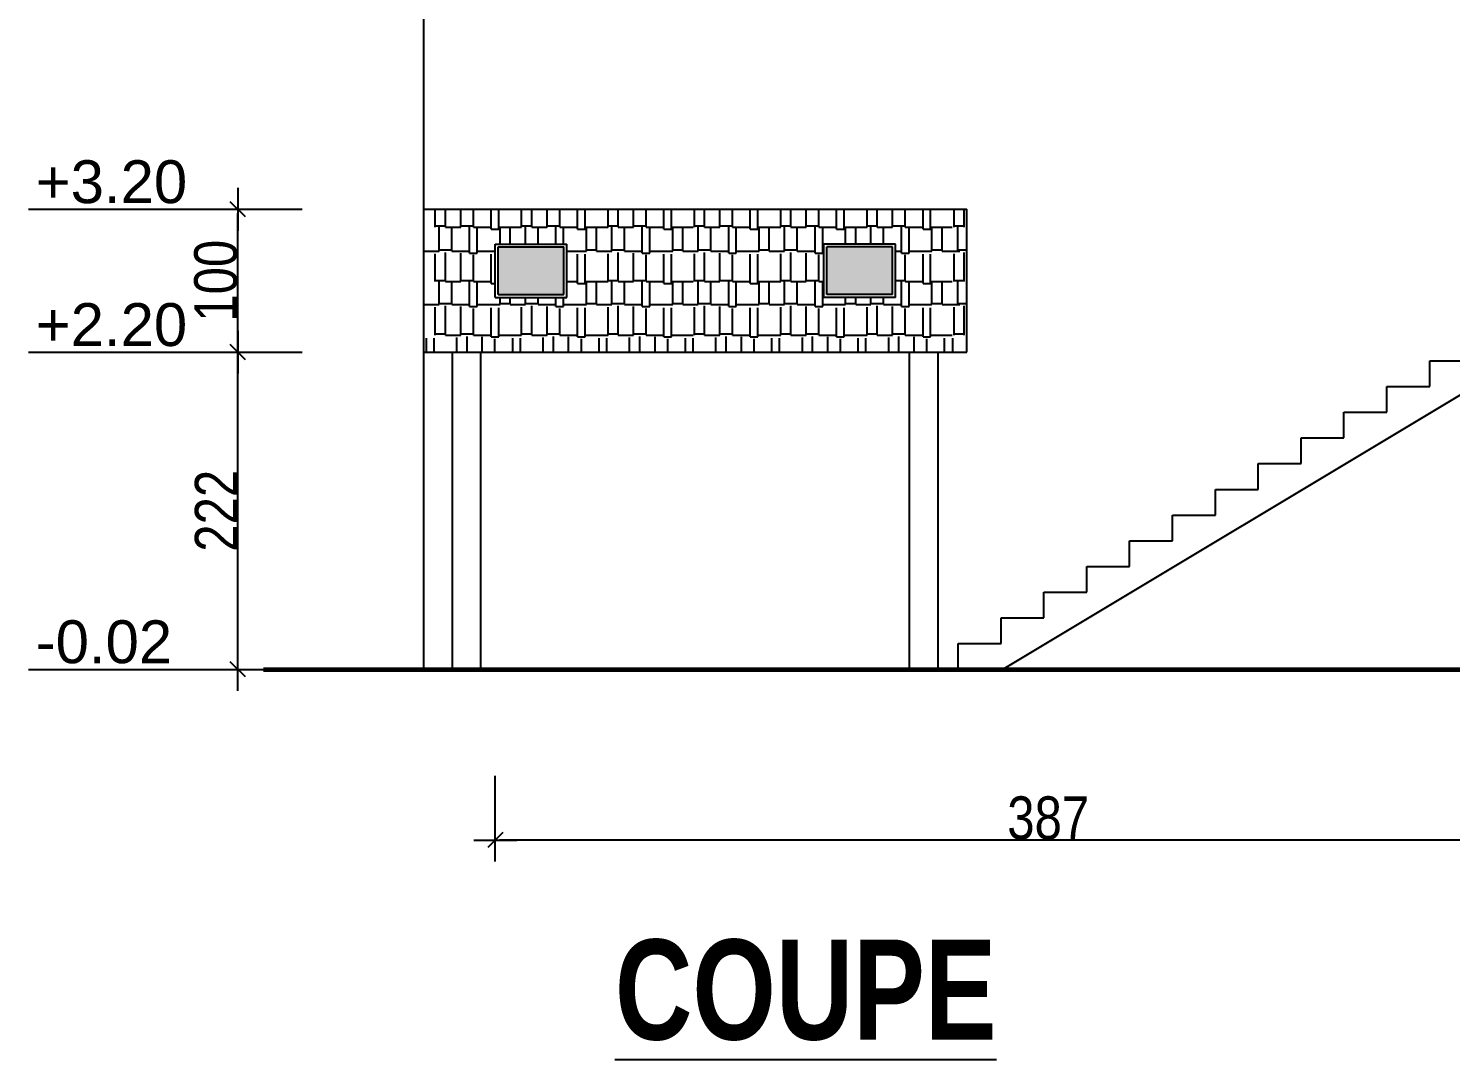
# Model space of a CAD drawing. Header units: centimetres. Extents: x 16433 to 114398, y -50094 to -12305.
# Drawn here: x 49872.7 to 50370.3, y -45517.3 to -45156.4 of the extents above; entities that cross this region are included whole.
import ezdxf
from ezdxf.enums import TextEntityAlignment as Align

# ---------------------------------------------------------------- set-up
doc = ezdxf.new("R2010")
doc.units = ezdxf.units.CM
doc.header["$LTSCALE"] = 0.5
doc.layers.get('DEFPOINTS').update_dxf_attribs({"linetype": 'CONTINUOUS'})
for name, color, linetype in [('01_linteaux', 2, 'CONTINUOUS'), ('01_poch_BN', 9, 'CONTINUOUS'), ('01_poch_murs', 253, 'CONTINUOUS'), ('01_texte', 230, 'CONTINUOUS'), ('AA_COTES', 2, 'CONTINUOUS')]:
    doc.layers.add(name, color=color, linetype=linetype)
doc.layers.add('01_murs_coup', color=5, linetype='CONTINUOUS', lineweight=60)
doc.styles.add('ARIAL', font='arial.ttf')
doc.styles.add('impact', font='impact.ttf')
doc.styles.add('STYLE2', font='ARIALN.TTF')
doc.dimstyles.new('JB100', dxfattribs={"dimscale": 0.1, "dimtxt": 150, "dimasz": 15, "dimexe": 0.1, "dimexo": 0.1, "dimgap": 0.09, "dimtad": 1, "dimdec": 1, "dimlfac": 2, "dimdsep": 46, "dimtxsty": 'STYLE2', "dimblk1": 'BOND_G', "dimblk2": 'BOND_D', "dimsah": 1, "dimcen": 1.5, "dimdle": 0.01, "dimse1": 1, "dimse2": 1, "dimclrd": 4, "dimclre": 2, "dimclrt": 6, "dimazin": 2, "dimtfac": 2.333333, "dimtdec": 1, "dimtix": 1, "dimtmove": 2, "dimatfit": 3, "dimldrblk": 'BOND_G', "dimfxl": 1, "dimtolj": 1, "dimtzin": 0, "dimarcsym": 0})
doc.dimstyles.new('JB50', dxfattribs={"dimscale": 0.1, "dimtxt": 150, "dimasz": 15, "dimexe": 0.1, "dimexo": 0.1, "dimgap": 0.09, "dimtad": 1, "dimdec": 1, "dimdsep": 46, "dimtxsty": 'STYLE2', "dimblk1": 'BOND_G', "dimblk2": 'BOND_D', "dimsah": 1, "dimcen": 1.5, "dimdle": 0.01, "dimse1": 1, "dimse2": 1, "dimclrd": 4, "dimclre": 2, "dimclrt": 6, "dimazin": 2, "dimtfac": 2.333333, "dimtdec": 1, "dimtix": 1, "dimtmove": 2, "dimatfit": 3, "dimldrblk": 'BOND_G', "dimfxl": 1, "dimtolj": 1, "dimtzin": 0, "dimarcsym": 0})

# ---------------------------------------------------------------- blocks, each defined once
blk = doc.blocks.new('BOND_G')
at = {"layer": 'AA_COTES', "color": 0}
for p, q in [((0, -5), (0, 15)), ((5, 0), (-5, 0)), ((1.77, 1.77), (-1.77, -1.77))]:
    blk.add_line(p, q, dxfattribs=at)
blk = doc.blocks.new('BOND_D')
at = {"layer": 'AA_COTES', "color": 0}
for p, q in [((0, 5), (0, -15)), ((5, 0), (-5, 0)), ((-1.77, -1.77), (1.77, 1.77))]:
    blk.add_line(p, q, dxfattribs=at)
blk = doc.blocks.new('*D4532')
at = {"layer": '01_linteaux', "color": 4, "lineweight": -2, "ltscale": 2, "transparency": 16777216}
blk.add_line((50421.54, -45440.45), (50037.54, -45440.45), dxfattribs=at)
at = {"layer": 'DEFPOINTS', "color": 0, "ltscale": 2}
for p in [(50036.04, -45380.71), (50423.04, -45380.71), (50036.04, -45440.45)]:
    blk.add_point(p, dxfattribs=at)
at = {"layer": '01_linteaux', "color": 4, "lineweight": -2, "ltscale": 2, "transparency": 16777216, "xscale": 1.5, "yscale": 1.5, "zscale": 1.5, "rotation": 180}
blk.add_blockref('BOND_D', (50036.04, -45440.45), dxfattribs=at)
at = {"layer": '01_linteaux', "color": 4, "lineweight": -2, "ltscale": 2, "transparency": 16777216, "xscale": 1.5, "yscale": 1.5, "zscale": 1.5}
blk.add_blockref('BOND_G', (50423.04, -45440.45), dxfattribs=at)
at = {"layer": '01_linteaux', "color": 6, "ltscale": 2, "transparency": 16777216, "insert": (50229.54, -45432.78), "char_height": 15, "attachment_point": 5, "style": 'STYLE2'}
blk.add_mtext('\\A1;387', dxfattribs=at)
blk = doc.blocks.new('*D4533')
at = {"layer": '01_linteaux', "color": 4, "lineweight": -2, "ltscale": 2, "transparency": 16777216}
blk.add_line((49945.94, -45379.21), (49945.94, -45271.21), dxfattribs=at)
at = {"layer": 'DEFPOINTS', "color": 0, "ltscale": 2}
for p in [(49945.94, -45269.71), (50031.48, -45269.71), (50031.04, -45380.71)]:
    blk.add_point(p, dxfattribs=at)
at = {"layer": '01_linteaux', "color": 4, "lineweight": -2, "ltscale": 2, "transparency": 16777216, "xscale": 1.5, "yscale": 1.5, "zscale": 1.5}
for name, p, rotation in [('BOND_D', (49945.94, -45269.71), 90), ('BOND_G', (49945.94, -45380.71), 270)]:
    blk.add_blockref(name, p, dxfattribs=dict(at, rotation=rotation))
at = {"layer": '01_linteaux', "color": 6, "ltscale": 2, "transparency": 16777216, "insert": (49938.4, -45325.21), "char_height": 15, "attachment_point": 5, "rotation": 90, "style": 'STYLE2'}
blk.add_mtext('\\A1;222', dxfattribs=at)
blk = doc.blocks.new('*D4534')
at = {"layer": '01_linteaux', "color": 4, "lineweight": -2, "ltscale": 2, "transparency": 16777216}
blk.add_line((49945.94, -45268.21), (49945.94, -45221.21), dxfattribs=at)
at = {"layer": 'DEFPOINTS', "color": 0, "ltscale": 2}
for p in [(49945.94, -45219.71), (50011.04, -45219.71), (49953.44, -45269.71)]:
    blk.add_point(p, dxfattribs=at)
at = {"layer": '01_linteaux', "color": 4, "lineweight": -2, "ltscale": 2, "transparency": 16777216, "xscale": 1.5, "yscale": 1.5, "zscale": 1.5}
for name, p, rotation in [('BOND_D', (49945.94, -45219.71), 90), ('BOND_G', (49945.94, -45269.71), 270)]:
    blk.add_blockref(name, p, dxfattribs=dict(at, rotation=rotation))
at = {"layer": '01_linteaux', "color": 6, "ltscale": 2, "transparency": 16777216, "insert": (49938.27, -45244.71), "char_height": 15, "attachment_point": 5, "rotation": 90, "style": 'STYLE2'}
blk.add_mtext('\\A1;100', dxfattribs=at)

msp = doc.modelspace()

# ---------------------------------------------------------------- hatches: boundary and pattern name
at = {"layer": '01_poch_BN', "ltscale": 2}
h = msp.add_hatch(color=256, dxfattribs=at)
h.dxf.hatch_style = 1
h.paths.add_polyline_path([(50060.038, -45232.854), (50037.038, -45232.854), (50037.038, -45249.553), (50060.038, -45249.553)])
h.paths.add_polyline_path([(50175.038, -45232.854), (50152.038, -45232.854), (50152.038, -45249.553), (50175.038, -45249.553)])

# ---------------------------------------------------------------- linework, layer by layer
at = {"layer": '01_linteaux', "ltscale": 2}
for p, q in [((50011.038, -45380.713), (50011.038, -45125.713)), ((50011.038, -45219.713), (50201.038, -45219.713)), ((50201.038, -45269.713), (50201.038, -45219.713)), ((50036.038, -45250.553), (50036.038, -45231.854)), ((50036.038, -45231.854), (50061.038, -45231.854)), ((50037.038, -45232.854), (50060.038, -45232.854)), ((50037.038, -45249.553), (50037.038, -45232.854)), ((50060.038, -45249.553), (50060.038, -45232.854)), ((50061.038, -45250.553), (50061.038, -45231.854)), ((50151.038, -45250.553), (50151.038, -45231.854)), ((50176.038, -45231.854), (50151.038, -45231.854)), ((50152.038, -45249.553), (50152.038, -45232.854)), ((50175.038, -45232.854), (50152.038, -45232.854)), ((50175.038, -45249.553), (50175.038, -45232.854)), ((50176.038, -45250.553), (50176.038, -45231.854)), ((50036.038, -45250.553), (50061.038, -45250.553)), ((50037.038, -45249.553), (50060.038, -45249.553)), ((50176.038, -45250.553), (50151.038, -45250.553)), ((50175.038, -45249.553), (50152.038, -45249.553)), ((50213.587, -45380.713), (50421.921, -45255.713)), ((50011.038, -45269.713), (50201.038, -45269.713)), ((50021.038, -45380.713), (50021.038, -45269.713)), ((50031.038, -45380.713), (50031.038, -45269.713)), ((50181.038, -45380.713), (50181.038, -45269.713)), ((50191.038, -45380.713), (50191.038, -45269.713)), ((50363.038, -45281.713), (50363.038, -45272.713)), ((50363.038, -45272.713), (50378.038, -45272.713)), ((50348.038, -45290.713), (50348.038, -45281.713)), ((50348.038, -45281.713), (50363.038, -45281.713)), ((50333.038, -45290.713), (50348.038, -45290.713)), ((50333.038, -45299.713), (50333.038, -45290.713)), ((50318.038, -45299.713), (50333.038, -45299.713)), ((50318.038, -45308.713), (50318.038, -45299.713)), ((50303.038, -45308.713), (50318.038, -45308.713)), ((50303.038, -45317.713), (50303.038, -45308.713)), ((50288.038, -45317.713), (50303.038, -45317.713)), ((50288.038, -45326.713), (50288.038, -45317.713)), ((50273.038, -45326.713), (50288.038, -45326.713)), ((50273.038, -45335.713), (50273.038, -45326.713)), ((50258.038, -45335.713), (50273.038, -45335.713)), ((50258.038, -45344.713), (50258.038, -45335.713)), ((50243.038, -45344.713), (50258.038, -45344.713)), ((50243.038, -45353.713), (50243.038, -45344.713)), ((50228.038, -45353.713), (50243.038, -45353.713)), ((50228.038, -45362.713), (50228.038, -45353.713)), ((50213.038, -45362.713), (50228.038, -45362.713)), ((50213.038, -45371.713), (50213.038, -45362.713)), ((50198.038, -45371.713), (50213.038, -45371.713)), ((50198.038, -45380.713), (50198.038, -45371.713))]:
    msp.add_line(p, q, dxfattribs=at)
at = {"layer": '01_murs_coup', "ltscale": 2}
msp.add_line((49954.974, -45380.713), (50526.771, -45380.713), dxfattribs=at)
at = {"layer": '01_poch_murs', "linetype": 'Continuous', "ltscale": 2}
for p, q in [((50015.038, -45225.986), (50015.038, -45219.713)), ((50018.594, -45225.986), (50018.594, -45219.713)), ((50023.928, -45225.986), (50023.928, -45219.713)), ((50028.373, -45225.986), (50028.373, -45219.713)), ((50034.596, -45226.653), (50034.596, -45219.713)), ((50037.263, -45226.653), (50037.263, -45219.713)), ((50045.264, -45225.986), (50045.264, -45219.713)), ((50048.82, -45225.986), (50048.82, -45219.713)), ((50054.154, -45225.986), (50054.154, -45219.713)), ((50058.599, -45225.986), (50058.599, -45219.713)), ((50064.822, -45226.653), (50064.822, -45219.713)), ((50067.489, -45226.653), (50067.489, -45219.713)), ((50075.49, -45225.986), (50075.49, -45219.713)), ((50079.046, -45225.986), (50079.046, -45219.713)), ((50084.38, -45225.986), (50084.38, -45219.713)), ((50088.825, -45225.986), (50088.825, -45219.713)), ((50095.048, -45226.653), (50095.048, -45219.713)), ((50097.715, -45226.653), (50097.715, -45219.713)), ((50105.716, -45225.986), (50105.716, -45219.713)), ((50109.272, -45225.986), (50109.272, -45219.713)), ((50114.606, -45225.986), (50114.606, -45219.713)), ((50119.051, -45225.986), (50119.051, -45219.713)), ((50125.274, -45226.653), (50125.274, -45219.713)), ((50127.941, -45226.653), (50127.941, -45219.713)), ((50135.942, -45225.986), (50135.942, -45219.713)), ((50139.498, -45225.986), (50139.498, -45219.713)), ((50144.832, -45225.986), (50144.832, -45219.713)), ((50149.277, -45225.986), (50149.277, -45219.713)), ((50155.5, -45226.653), (50155.5, -45219.713)), ((50158.167, -45226.653), (50158.167, -45219.713)), ((50166.168, -45225.986), (50166.168, -45219.713)), ((50169.724, -45225.986), (50169.724, -45219.713)), ((50175.058, -45225.986), (50175.058, -45219.713)), ((50179.503, -45225.986), (50179.503, -45219.713)), ((50185.726, -45226.653), (50185.726, -45219.713)), ((50188.393, -45226.653), (50188.393, -45219.713)), ((50196.573, -45225.986), (50196.573, -45219.713)), ((50200.129, -45225.986), (50200.129, -45219.713)), ((50011.038, -45234.351), (50011.038, -45226.001)), ((50015.038, -45225.541), (50018.594, -45225.541)), ((50016.372, -45234.351), (50016.372, -45226.001)), ((50018.594, -45225.986), (50023.928, -45225.986)), ((50020.817, -45234.351), (50020.817, -45226.001)), ((50023.928, -45225.541), (50028.373, -45225.541)), ((50027.04, -45235.018), (50027.04, -45226.001)), ((50028.373, -45225.986), (50034.596, -45225.986)), ((50029.707, -45235.018), (50029.707, -45226.001)), ((50034.596, -45226.653), (50037.263, -45226.653)), ((50037.263, -45225.986), (50045.264, -45225.986)), ((50037.708, -45231.854), (50037.708, -45226.001)), ((50041.264, -45231.854), (50041.264, -45226.001)), ((50045.264, -45225.541), (50048.82, -45225.541)), ((50046.598, -45231.854), (50046.598, -45226.001)), ((50048.82, -45225.986), (50054.154, -45225.986)), ((50051.043, -45231.854), (50051.043, -45226.001)), ((50054.154, -45225.541), (50058.599, -45225.541)), ((50057.266, -45231.854), (50057.266, -45226.001)), ((50058.599, -45225.986), (50064.822, -45225.986)), ((50059.933, -45231.854), (50059.933, -45226.001)), ((50064.822, -45226.653), (50067.489, -45226.653)), ((50067.489, -45225.986), (50075.49, -45225.986)), ((50067.934, -45234.351), (50067.934, -45226.001)), ((50071.49, -45234.351), (50071.49, -45226.001)), ((50075.49, -45225.541), (50079.046, -45225.541)), ((50076.824, -45234.351), (50076.824, -45226.001)), ((50079.046, -45225.986), (50084.38, -45225.986)), ((50081.269, -45234.351), (50081.269, -45226.001)), ((50084.38, -45225.541), (50088.825, -45225.541)), ((50087.492, -45235.018), (50087.492, -45226.001)), ((50088.825, -45225.986), (50095.048, -45225.986)), ((50090.159, -45235.018), (50090.159, -45226.001)), ((50095.048, -45226.653), (50097.715, -45226.653)), ((50097.715, -45225.986), (50105.272, -45225.986)), ((50098.16, -45234.351), (50098.16, -45226.001)), ((50101.716, -45234.351), (50101.716, -45226.001)), ((50101.716, -45234.351), (50101.716, -45226.001)), ((50105.716, -45225.541), (50109.272, -45225.541)), ((50107.05, -45234.351), (50107.05, -45226.001)), ((50109.272, -45225.986), (50114.606, -45225.986)), ((50111.495, -45234.351), (50111.495, -45226.001)), ((50114.606, -45225.541), (50119.051, -45225.541)), ((50117.718, -45235.018), (50117.718, -45226.001)), ((50119.051, -45225.986), (50125.274, -45225.986)), ((50120.385, -45235.018), (50120.385, -45226.001)), ((50125.274, -45226.653), (50127.941, -45226.653)), ((50127.941, -45225.986), (50135.942, -45225.986)), ((50128.386, -45234.351), (50128.386, -45226.001)), ((50131.942, -45234.351), (50131.942, -45226.001)), ((50135.942, -45225.541), (50139.498, -45225.541)), ((50137.276, -45234.351), (50137.276, -45226.001)), ((50139.498, -45225.986), (50144.832, -45225.986)), ((50141.721, -45234.351), (50141.721, -45226.001)), ((50144.832, -45225.541), (50149.277, -45225.541)), ((50147.944, -45235.018), (50147.944, -45226.001)), ((50149.277, -45225.986), (50155.5, -45225.986)), ((50150.611, -45235.018), (50150.611, -45226.001)), ((50155.5, -45226.653), (50158.167, -45226.653)), ((50158.167, -45225.986), (50166.168, -45225.986)), ((50158.612, -45231.854), (50158.612, -45226.001)), ((50162.168, -45231.854), (50162.168, -45226.001)), ((50166.168, -45225.541), (50169.724, -45225.541)), ((50167.502, -45231.854), (50167.502, -45226.001)), ((50169.724, -45225.986), (50175.058, -45225.986)), ((50171.947, -45231.854), (50171.947, -45226.001)), ((50175.058, -45225.541), (50179.503, -45225.541)), ((50178.17, -45235.018), (50178.17, -45226.001)), ((50179.503, -45225.986), (50185.726, -45225.986)), ((50180.837, -45235.018), (50180.837, -45226.001)), ((50185.726, -45226.653), (50188.393, -45226.653)), ((50188.393, -45225.986), (50195.95, -45225.986)), ((50188.838, -45234.351), (50188.838, -45226.001)), ((50192.394, -45234.351), (50192.394, -45226.001)), ((50196.573, -45225.541), (50200.129, -45225.541)), ((50197.907, -45234.351), (50197.907, -45226.001)), ((50011.038, -45234.351), (50016.372, -45234.351)), ((50015.038, -45245.019), (50015.038, -45235.24)), ((50016.372, -45233.907), (50020.817, -45233.907)), ((50018.594, -45245.019), (50018.594, -45234.796)), ((50020.817, -45234.351), (50027.04, -45234.351)), ((50023.928, -45245.019), (50023.928, -45235.018)), ((50027.04, -45235.018), (50029.707, -45235.018)), ((50028.373, -45245.019), (50028.373, -45235.685)), ((50029.707, -45234.351), (50036.038, -45234.351)), ((50034.596, -45245.686), (50034.596, -45235.463)), ((50061.038, -45234.351), (50067.934, -45234.351)), ((50064.822, -45245.686), (50064.822, -45235.463)), ((50067.489, -45245.686), (50067.489, -45235.463)), ((50067.934, -45233.907), (50071.49, -45233.907)), ((50071.49, -45234.351), (50076.824, -45234.351)), ((50075.49, -45245.019), (50075.49, -45235.24)), ((50076.824, -45233.907), (50081.269, -45233.907)), ((50079.046, -45245.019), (50079.046, -45234.796)), ((50081.269, -45234.351), (50087.492, -45234.351)), ((50084.38, -45245.019), (50084.38, -45235.018)), ((50087.492, -45235.018), (50090.159, -45235.018)), ((50088.825, -45245.019), (50088.825, -45235.685)), ((50090.159, -45234.351), (50098.16, -45234.351)), ((50095.048, -45245.686), (50095.048, -45235.463)), ((50097.715, -45245.686), (50097.715, -45235.463)), ((50098.16, -45233.907), (50101.716, -45233.907)), ((50101.716, -45234.351), (50105.272, -45234.351)), ((50101.716, -45234.351), (50107.05, -45234.351)), ((50105.716, -45245.019), (50105.716, -45235.24)), ((50107.05, -45233.907), (50111.495, -45233.907)), ((50109.272, -45245.019), (50109.272, -45234.796)), ((50111.495, -45234.351), (50117.718, -45234.351)), ((50114.606, -45245.019), (50114.606, -45235.018)), ((50117.718, -45235.018), (50120.385, -45235.018)), ((50119.051, -45245.019), (50119.051, -45235.685)), ((50120.385, -45234.351), (50128.386, -45234.351)), ((50125.274, -45245.686), (50125.274, -45235.463)), ((50127.941, -45245.686), (50127.941, -45235.463)), ((50128.386, -45233.907), (50131.942, -45233.907)), ((50131.942, -45234.351), (50137.276, -45234.351)), ((50135.942, -45245.019), (50135.942, -45235.24)), ((50137.276, -45233.907), (50141.721, -45233.907)), ((50139.498, -45245.019), (50139.498, -45234.796)), ((50141.721, -45234.351), (50147.944, -45234.351)), ((50144.832, -45245.019), (50144.832, -45235.018)), ((50147.944, -45235.018), (50150.611, -45235.018)), ((50149.277, -45245.019), (50149.277, -45235.685)), ((50150.611, -45234.351), (50151.038, -45234.351)), ((50175.058, -45245.019), (50175.058, -45235.018)), ((50176.038, -45234.351), (50178.17, -45234.351)), ((50178.17, -45235.018), (50180.837, -45235.018)), ((50179.503, -45245.019), (50179.503, -45235.685)), ((50180.837, -45234.351), (50188.838, -45234.351)), ((50185.726, -45245.686), (50185.726, -45235.463)), ((50188.393, -45245.686), (50188.393, -45235.463)), ((50188.838, -45233.907), (50192.394, -45233.907)), ((50192.394, -45234.351), (50195.95, -45234.351)), ((50193.283, -45234.351), (50198.617, -45234.351)), ((50196.573, -45245.019), (50196.573, -45235.24)), ((50197.907, -45233.907), (50201.038, -45233.907)), ((50200.129, -45245.019), (50200.129, -45234.796)), ((50011.038, -45253.064), (50011.038, -45244.713)), ((50015.038, -45244.575), (50018.594, -45244.575)), ((50016.372, -45253.064), (50016.372, -45244.713)), ((50018.594, -45245.019), (50023.928, -45245.019)), ((50020.817, -45253.064), (50020.817, -45244.713)), ((50023.928, -45244.575), (50028.373, -45244.575)), ((50027.04, -45253.731), (50027.04, -45244.713)), ((50028.373, -45245.019), (50034.596, -45245.019)), ((50029.707, -45253.731), (50029.707, -45244.713)), ((50034.596, -45245.686), (50036.038, -45245.686)), ((50061.038, -45245.019), (50064.822, -45245.019)), ((50064.822, -45245.686), (50067.489, -45245.686)), ((50067.489, -45245.019), (50075.49, -45245.019)), ((50067.934, -45253.064), (50067.934, -45244.713)), ((50071.49, -45253.064), (50071.49, -45244.713)), ((50075.49, -45244.575), (50079.046, -45244.575)), ((50076.824, -45253.064), (50076.824, -45244.713)), ((50079.046, -45245.019), (50084.38, -45245.019)), ((50081.269, -45253.064), (50081.269, -45244.713)), ((50084.38, -45244.575), (50088.825, -45244.575)), ((50087.492, -45253.731), (50087.492, -45244.713)), ((50088.825, -45245.019), (50095.048, -45245.019)), ((50090.159, -45253.731), (50090.159, -45244.713)), ((50095.048, -45245.686), (50097.715, -45245.686)), ((50097.715, -45245.019), (50105.272, -45245.019)), ((50098.16, -45253.064), (50098.16, -45244.713)), ((50101.716, -45253.064), (50101.716, -45244.713)), ((50101.716, -45253.064), (50101.716, -45244.713)), ((50105.716, -45244.575), (50109.272, -45244.575)), ((50107.05, -45253.064), (50107.05, -45244.713)), ((50109.272, -45245.019), (50114.606, -45245.019)), ((50111.495, -45253.064), (50111.495, -45244.713)), ((50114.606, -45244.575), (50119.051, -45244.575)), ((50117.718, -45253.731), (50117.718, -45244.713)), ((50119.051, -45245.019), (50125.274, -45245.019)), ((50120.385, -45253.731), (50120.385, -45244.713)), ((50125.274, -45245.686), (50127.941, -45245.686)), ((50127.941, -45245.019), (50135.942, -45245.019)), ((50128.386, -45253.064), (50128.386, -45244.713)), ((50131.942, -45253.064), (50131.942, -45244.713)), ((50135.942, -45244.575), (50139.498, -45244.575)), ((50137.276, -45253.064), (50137.276, -45244.713)), ((50139.498, -45245.019), (50144.832, -45245.019)), ((50141.721, -45253.064), (50141.721, -45244.713)), ((50144.832, -45244.575), (50149.277, -45244.575)), ((50147.944, -45253.731), (50147.944, -45244.713)), ((50149.277, -45245.019), (50151.038, -45245.019)), ((50150.611, -45253.731), (50150.611, -45244.713)), ((50176.038, -45244.575), (50179.503, -45244.575)), ((50178.17, -45253.731), (50178.17, -45244.713)), ((50179.503, -45245.019), (50185.726, -45245.019)), ((50180.837, -45253.731), (50180.837, -45244.713)), ((50185.726, -45245.686), (50188.393, -45245.686)), ((50188.393, -45245.019), (50195.95, -45245.019)), ((50188.838, -45253.064), (50188.838, -45244.713)), ((50192.394, -45253.064), (50192.394, -45244.713)), ((50196.573, -45244.575), (50200.129, -45244.575)), ((50197.907, -45253.064), (50197.907, -45244.713)), ((50011.038, -45253.064), (50016.372, -45253.064)), ((50016.372, -45252.619), (50020.817, -45252.619)), ((50020.817, -45253.064), (50027.04, -45253.064)), ((50029.707, -45253.064), (50037.708, -45253.064)), ((50037.708, -45253.064), (50037.708, -45250.553)), ((50037.708, -45252.619), (50041.264, -45252.619)), ((50041.264, -45253.064), (50041.264, -45250.553)), ((50041.264, -45253.064), (50046.598, -45253.064)), ((50046.598, -45253.064), (50046.598, -45250.553)), ((50046.598, -45252.619), (50051.043, -45252.619)), ((50051.043, -45253.064), (50051.043, -45250.553)), ((50051.043, -45253.064), (50057.266, -45253.064)), ((50057.266, -45253.731), (50057.266, -45250.553)), ((50059.933, -45253.731), (50059.933, -45250.553)), ((50059.933, -45253.064), (50067.934, -45253.064)), ((50067.934, -45252.619), (50071.49, -45252.619)), ((50071.49, -45253.064), (50076.824, -45253.064)), ((50076.824, -45252.619), (50081.269, -45252.619)), ((50081.269, -45253.064), (50087.492, -45253.064)), ((50090.159, -45253.064), (50098.16, -45253.064)), ((50098.16, -45252.619), (50101.716, -45252.619)), ((50101.716, -45253.064), (50105.272, -45253.064)), ((50101.716, -45253.064), (50107.05, -45253.064)), ((50107.05, -45252.619), (50111.495, -45252.619)), ((50111.495, -45253.064), (50117.718, -45253.064)), ((50120.385, -45253.064), (50128.386, -45253.064)), ((50128.386, -45252.619), (50131.942, -45252.619)), ((50131.942, -45253.064), (50137.276, -45253.064)), ((50137.276, -45252.619), (50141.721, -45252.619)), ((50141.721, -45253.064), (50147.944, -45253.064)), ((50150.611, -45253.064), (50158.612, -45253.064)), ((50158.612, -45253.064), (50158.612, -45250.553)), ((50158.612, -45252.619), (50162.168, -45252.619)), ((50162.168, -45253.064), (50162.168, -45250.553)), ((50162.168, -45253.064), (50167.502, -45253.064)), ((50167.502, -45253.064), (50167.502, -45250.553)), ((50167.502, -45252.619), (50171.947, -45252.619)), ((50171.947, -45253.064), (50171.947, -45250.553)), ((50171.947, -45253.064), (50178.17, -45253.064)), ((50180.837, -45253.064), (50188.838, -45253.064)), ((50188.838, -45252.619), (50192.394, -45252.619)), ((50192.394, -45253.064), (50195.95, -45253.064)), ((50193.283, -45253.064), (50198.617, -45253.064)), ((50197.907, -45252.619), (50201.038, -45252.619)), ((50015.038, -45263.732), (50015.038, -45253.953)), ((50018.594, -45263.732), (50018.594, -45253.508)), ((50023.928, -45263.732), (50023.928, -45253.731)), ((50027.04, -45253.731), (50029.707, -45253.731)), ((50028.373, -45263.732), (50028.373, -45254.397)), ((50034.596, -45264.399), (50034.596, -45254.175)), ((50037.263, -45264.399), (50037.263, -45254.175)), ((50045.264, -45263.732), (50045.264, -45253.953)), ((50048.82, -45263.732), (50048.82, -45253.508)), ((50054.154, -45263.732), (50054.154, -45253.731)), ((50057.266, -45253.731), (50059.933, -45253.731)), ((50058.599, -45263.732), (50058.599, -45254.397)), ((50064.822, -45264.399), (50064.822, -45254.175)), ((50067.489, -45264.399), (50067.489, -45254.175)), ((50075.49, -45263.732), (50075.49, -45253.953)), ((50079.046, -45263.732), (50079.046, -45253.508)), ((50084.38, -45263.732), (50084.38, -45253.731)), ((50087.492, -45253.731), (50090.159, -45253.731)), ((50088.825, -45263.732), (50088.825, -45254.397)), ((50095.048, -45264.399), (50095.048, -45254.175)), ((50097.715, -45264.399), (50097.715, -45254.175)), ((50105.716, -45263.732), (50105.716, -45253.953)), ((50109.272, -45263.732), (50109.272, -45253.508)), ((50114.606, -45263.732), (50114.606, -45253.731)), ((50117.718, -45253.731), (50120.385, -45253.731)), ((50119.051, -45263.732), (50119.051, -45254.397)), ((50125.274, -45264.399), (50125.274, -45254.175)), ((50127.941, -45264.399), (50127.941, -45254.175)), ((50135.942, -45263.732), (50135.942, -45253.953)), ((50139.498, -45263.732), (50139.498, -45253.508)), ((50144.832, -45263.732), (50144.832, -45253.731)), ((50147.944, -45253.731), (50150.611, -45253.731)), ((50149.277, -45263.732), (50149.277, -45254.397)), ((50155.5, -45264.399), (50155.5, -45254.175)), ((50158.167, -45264.399), (50158.167, -45254.175)), ((50166.168, -45263.732), (50166.168, -45253.953)), ((50169.724, -45263.732), (50169.724, -45253.508)), ((50175.058, -45263.732), (50175.058, -45253.731)), ((50178.17, -45253.731), (50180.837, -45253.731)), ((50179.503, -45263.732), (50179.503, -45254.397)), ((50185.726, -45264.399), (50185.726, -45254.175)), ((50188.393, -45264.399), (50188.393, -45254.175)), ((50196.573, -45263.732), (50196.573, -45253.953)), ((50200.129, -45263.732), (50200.129, -45253.508)), ((50015.038, -45263.287), (50018.594, -45263.287)), ((50023.928, -45263.287), (50028.373, -45263.287)), ((50045.264, -45263.287), (50048.82, -45263.287)), ((50054.154, -45263.287), (50058.599, -45263.287)), ((50075.49, -45263.287), (50079.046, -45263.287)), ((50084.38, -45263.287), (50088.825, -45263.287)), ((50105.716, -45263.287), (50109.272, -45263.287)), ((50114.606, -45263.287), (50119.051, -45263.287)), ((50135.942, -45263.287), (50139.498, -45263.287)), ((50144.832, -45263.287), (50149.277, -45263.287)), ((50166.168, -45263.287), (50169.724, -45263.287)), ((50175.058, -45263.287), (50179.503, -45263.287)), ((50196.573, -45263.287), (50200.129, -45263.287)), ((50011.927, -45269.713), (50011.927, -45264.843)), ((50014.594, -45269.713), (50014.594, -45264.843)), ((50018.594, -45263.732), (50023.928, -45263.732)), ((50022.595, -45269.713), (50022.595, -45264.621)), ((50026.151, -45269.713), (50026.151, -45264.176)), ((50028.373, -45263.732), (50034.596, -45263.732)), ((50031.485, -45269.713), (50031.485, -45264.399)), ((50034.596, -45264.399), (50037.263, -45264.399)), ((50035.93, -45269.713), (50035.93, -45265.065)), ((50037.263, -45263.732), (50045.264, -45263.732)), ((50042.153, -45269.713), (50042.153, -45264.843)), ((50044.82, -45269.713), (50044.82, -45264.843)), ((50048.82, -45263.732), (50054.154, -45263.732)), ((50052.821, -45269.713), (50052.821, -45264.621)), ((50056.377, -45269.713), (50056.377, -45264.176)), ((50058.599, -45263.732), (50064.822, -45263.732)), ((50061.711, -45269.713), (50061.711, -45264.399)), ((50064.822, -45264.399), (50067.489, -45264.399)), ((50066.156, -45269.713), (50066.156, -45265.065)), ((50067.489, -45263.732), (50075.49, -45263.732)), ((50072.379, -45269.713), (50072.379, -45264.843)), ((50075.046, -45269.713), (50075.046, -45264.843)), ((50079.046, -45263.732), (50084.38, -45263.732)), ((50083.047, -45269.713), (50083.047, -45264.621)), ((50086.603, -45269.713), (50086.603, -45264.176)), ((50088.825, -45263.732), (50095.048, -45263.732)), ((50091.937, -45269.713), (50091.937, -45264.399)), ((50095.048, -45264.399), (50097.715, -45264.399)), ((50096.382, -45269.713), (50096.382, -45265.065)), ((50097.715, -45263.732), (50105.272, -45263.732)), ((50102.605, -45269.713), (50102.605, -45264.843)), ((50102.605, -45269.713), (50102.605, -45264.843)), ((50105.272, -45269.713), (50105.272, -45264.843)), ((50109.272, -45263.732), (50114.606, -45263.732)), ((50113.273, -45269.713), (50113.273, -45264.621)), ((50116.829, -45269.713), (50116.829, -45264.176)), ((50119.051, -45263.732), (50125.274, -45263.732)), ((50122.163, -45269.713), (50122.163, -45264.399)), ((50125.274, -45264.399), (50127.941, -45264.399)), ((50126.608, -45269.713), (50126.608, -45265.065)), ((50127.941, -45263.732), (50135.942, -45263.732)), ((50132.831, -45269.713), (50132.831, -45264.843)), ((50135.498, -45269.713), (50135.498, -45264.843)), ((50139.498, -45263.732), (50144.832, -45263.732)), ((50143.499, -45269.713), (50143.499, -45264.621)), ((50147.055, -45269.713), (50147.055, -45264.176)), ((50149.277, -45263.732), (50155.5, -45263.732)), ((50152.389, -45269.713), (50152.389, -45264.399)), ((50155.5, -45264.399), (50158.167, -45264.399)), ((50156.834, -45269.713), (50156.834, -45265.065)), ((50158.167, -45263.732), (50166.168, -45263.732)), ((50163.057, -45269.713), (50163.057, -45264.843)), ((50165.724, -45269.713), (50165.724, -45264.843)), ((50169.724, -45263.732), (50175.058, -45263.732)), ((50173.725, -45269.713), (50173.725, -45264.621)), ((50177.281, -45269.713), (50177.281, -45264.176)), ((50179.503, -45263.732), (50185.726, -45263.732)), ((50182.615, -45269.713), (50182.615, -45264.399)), ((50185.726, -45264.399), (50188.393, -45264.399)), ((50187.06, -45269.713), (50187.06, -45265.065)), ((50188.393, -45263.732), (50195.95, -45263.732)), ((50193.283, -45269.713), (50193.283, -45264.843)), ((50196.129, -45269.713), (50196.129, -45264.843))]:
    msp.add_line(p, q, dxfattribs=at)
at = {"layer": '01_texte'}
for p, q in [((49872.666, -45219.713), (49938.436, -45219.713)), ((49872.666, -45269.713), (49938.436, -45269.713)), ((49872.666, -45380.713), (49938.436, -45380.713))]:
    msp.add_line(p, q, dxfattribs=at)

# ---------------------------------------------------------------- texts
at = {"layer": '01_texte', "style": 'ARIAL'}
for s, p in [('+3.20', (49875.209, -45217.553)), ('+2.20', (49875.209, -45267.553)), ('-0.02', (49875.209, -45378.553))]:
    msp.add_text(s, height=15, dxfattribs=at).set_placement(p)
at = {"layer": '01_texte', "style": 'impact'}
msp.add_text('%%UCOUPE', height=35, dxfattribs=at).set_placement((50144.667, -45520.767), align=Align.BOTTOM_CENTER)

# ---------------------------------------------------------------- dimensions: what is measured, and where the dimension line sits
at = {"layer": '01_linteaux', "ltscale": 2}
for base, p1, p2, picture, middle in [((49945.936, -45219.713), (49953.436, -45269.713), (50011.038, -45219.713), '*D4534', (49938.269, -45244.713)), ((49945.936, -45269.713), (50031.038, -45380.713), (50031.485, -45269.713), '*D4533', (49938.397, -45325.213))]:
    dim = msp.add_linear_dim(base=base, p1=p1, p2=p2, angle=90, dimstyle='JB100', dxfattribs=at)
    dim.commit()
    dim.dimension.update_dxf_attribs({"geometry": picture, "text_midpoint": middle})
dim = msp.add_linear_dim(base=(50036.038, -45440.447), p1=(50423.038, -45380.713), p2=(50036.038, -45380.713), dimstyle='JB50', dxfattribs=at)
dim.commit()
dim.dimension.update_dxf_attribs({"geometry": '*D4532', "text_midpoint": (50229.538, -45432.78)})

doc.saveas('drawing.dxf')
